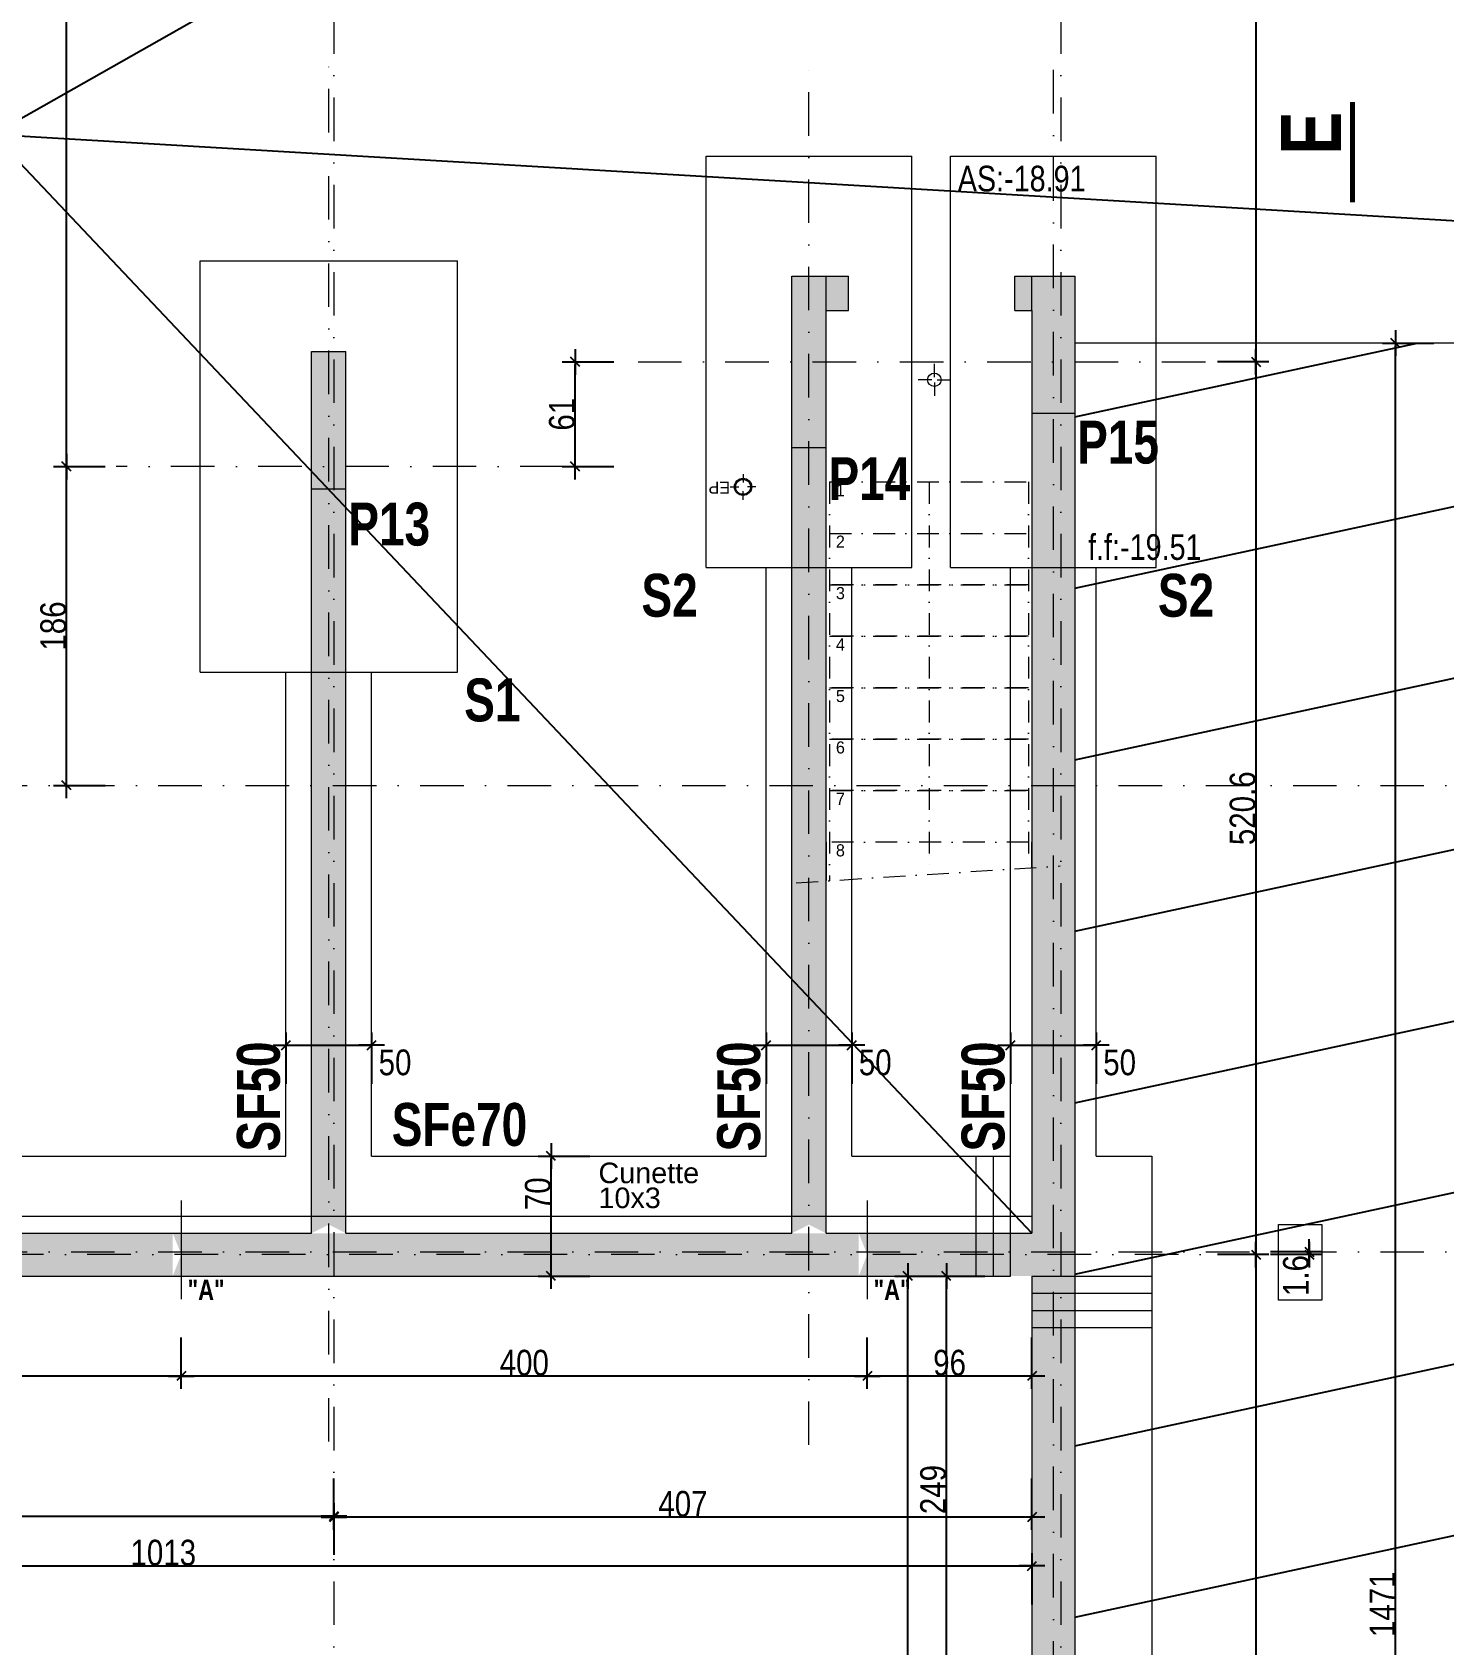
# Model space of a CAD drawing. Header units: centimetres. Extents: x -14085 to 643619, y -47998 to 35592.
# Drawn here: x 55583 to 56406, y 3032 to 3973 of the extents above; entities that cross this region are included whole.
import ezdxf
from ezdxf.enums import TextEntityAlignment as Align

# ---------------------------------------------------------------- set-up
doc = ezdxf.new("R2010")
doc.units = ezdxf.units.CM
doc.header["$PDMODE"] = 1
doc.header["$PDSIZE"] = -2
doc.linetypes.add('TIRETPTX2', pattern=[50.8, 25.4, -12.7, 0, -12.7])
for name, color, linetype in [('01_cote_gen', 4, 'Continuous'), ('01_poch_murs', 253, 'Continuous'), ('01_poch_poteaux', 250, 'Continuous'), ('01_texte', 230, 'Continuous'), ('AA_COTES', 2, 'Continuous')]:
    doc.layers.add(name, color=color, linetype=linetype)
for name, color, linetype, lineweight in [('01_murs_coup', 5, 'Continuous', 60), ('01_sem', 42, 'Continuous', 15), ('01_tram_axes', 2, 'TIRETPTX2', 9), ('B Général', 7, 'Continuous', 5), ('C ANNOTATIONS-prestations', 7, 'Continuous', 5)]:
    doc.layers.add(name, color=color, linetype=linetype, lineweight=lineweight)
doc.styles.add('Eurostile', font='')
doc.styles.add('impact', font='impact.ttf')
doc.styles.add('MATTE_TXT', font='arial.ttf')
doc.styles.add('STYLE2', font='ARIALN.TTF')
doc.styles.get('Eurostile').set_extended_font_data('Eurostile')
doc.dimstyles.new('JB50', dxfattribs={"dimscale": 0.1, "dimtxt": 150, "dimasz": 15, "dimexe": 0.1, "dimexo": 0.1, "dimgap": 0.09, "dimtad": 1, "dimdec": 1, "dimdsep": 46, "dimtxsty": 'STYLE2', "dimblk1": 'BOND_G', "dimblk2": 'BOND_D', "dimsah": 1, "dimcen": 1.5, "dimdle": 0.01, "dimse1": 1, "dimse2": 1, "dimclrd": 4, "dimclre": 2, "dimclrt": 6, "dimazin": 2, "dimtfac": 2.333333, "dimtdec": 1, "dimtix": 1, "dimtmove": 2, "dimatfit": 3, "dimldrblk": 'BOND_G', "dimfxl": 1, "dimtolj": 1, "dimtzin": 0, "dimarcsym": 0})

# ---------------------------------------------------------------- blocks, each defined once
blk = doc.blocks.new('BOND_G')
at = {"layer": 'AA_COTES', "color": 0}
for p, q in [((0, -5), (0, 15)), ((5, 0), (-5, 0)), ((1.77, 1.77), (-1.77, -1.77))]:
    blk.add_line(p, q, dxfattribs=at)
blk = doc.blocks.new('BOND_D')
at = {"layer": 'AA_COTES', "color": 0}
for p, q in [((5, 0), (-5, 0)), ((-1.77, -1.77), (1.77, 1.77)), ((0, 5), (0, -15))]:
    blk.add_line(p, q, dxfattribs=at)
blk = doc.blocks.new('*D1553')
at = {"layer": '01_cote_gen', "color": 4, "lineweight": -2, "transparency": 16777216}
blk.add_line((55732.37, 3381.91), (55779.37, 3381.91), dxfattribs=at)
at = {"layer": 'Defpoints', "color": 0, "lineweight": 0, "transparency": 16777216}
for p in [(55730.87, 3385.18), (55780.87, 3385.18), (55780.87, 3381.91)]:
    blk.add_point(p, dxfattribs=at)
at = {"layer": '01_cote_gen', "color": 4, "lineweight": -2, "transparency": 16777216, "xscale": 1.5, "yscale": 1.5, "zscale": 1.5, "rotation": 180}
blk.add_blockref('BOND_G', (55730.87, 3381.91), dxfattribs=at)
at = {"layer": '01_cote_gen', "color": 4, "lineweight": -2, "transparency": 16777216, "xscale": 1.5, "yscale": 1.5, "zscale": 1.5}
blk.add_blockref('BOND_D', (55780.87, 3381.91), dxfattribs=at)
at = {"layer": '01_cote_gen', "color": 6, "lineweight": 0, "transparency": 16777216, "insert": (55794.51, 3371.8), "char_height": 15, "attachment_point": 5, "style": 'STYLE2'}
blk.add_mtext('\\A1;50', dxfattribs=at)
blk = doc.blocks.new('*D1554')
at = {"layer": '01_cote_gen', "color": 4, "lineweight": -2, "transparency": 16777216}
blk.add_line((56012.38, 3381.91), (56059.38, 3381.91), dxfattribs=at)
at = {"layer": 'Defpoints', "color": 0, "lineweight": 0, "transparency": 16777216}
for p in [(56010.88, 3385.18), (56060.88, 3385.18), (56060.88, 3381.91)]:
    blk.add_point(p, dxfattribs=at)
at = {"layer": '01_cote_gen', "color": 4, "lineweight": -2, "transparency": 16777216, "xscale": 1.5, "yscale": 1.5, "zscale": 1.5, "rotation": 180}
blk.add_blockref('BOND_G', (56010.88, 3381.91), dxfattribs=at)
at = {"layer": '01_cote_gen', "color": 4, "lineweight": -2, "transparency": 16777216, "xscale": 1.5, "yscale": 1.5, "zscale": 1.5}
blk.add_blockref('BOND_D', (56060.88, 3381.91), dxfattribs=at)
at = {"layer": '01_cote_gen', "color": 6, "lineweight": 0, "transparency": 16777216, "insert": (56074.52, 3371.8), "char_height": 15, "attachment_point": 5, "style": 'STYLE2'}
blk.add_mtext('\\A1;50', dxfattribs=at)
blk = doc.blocks.new('*D1563')
at = {"layer": '01_cote_gen', "color": 4, "lineweight": -2, "transparency": 16777216}
blk.add_line((56154.88, 3381.91), (56201.88, 3381.91), dxfattribs=at)
at = {"layer": 'Defpoints', "color": 0, "lineweight": 0, "transparency": 16777216}
for p in [(56153.38, 3385.18), (56203.38, 3385.18), (56203.38, 3381.91)]:
    blk.add_point(p, dxfattribs=at)
at = {"layer": '01_cote_gen', "color": 4, "lineweight": -2, "transparency": 16777216, "xscale": 1.5, "yscale": 1.5, "zscale": 1.5, "rotation": 180}
blk.add_blockref('BOND_G', (56153.38, 3381.91), dxfattribs=at)
at = {"layer": '01_cote_gen', "color": 4, "lineweight": -2, "transparency": 16777216, "xscale": 1.5, "yscale": 1.5, "zscale": 1.5}
blk.add_blockref('BOND_D', (56203.38, 3381.91), dxfattribs=at)
at = {"layer": '01_cote_gen', "color": 6, "lineweight": 0, "transparency": 16777216, "insert": (56217.02, 3371.8), "char_height": 15, "attachment_point": 5, "style": 'STYLE2'}
blk.add_mtext('\\A1;50', dxfattribs=at)
blk = doc.blocks.new('*D1708')
at = {"layer": '01_cote_gen', "color": 4, "lineweight": -2, "transparency": 16777216}
blk.add_line((55602.94, 3720.86), (55602.94, 4438.89), dxfattribs=at)
at = {"layer": 'Defpoints', "color": 0, "lineweight": 0, "transparency": 16777216}
for p in [(55602.94, 4440.39), (55631.95, 4440.39), (55631.95, 3719.36)]:
    blk.add_point(p, dxfattribs=at)
at = {"layer": '01_cote_gen', "color": 4, "lineweight": -2, "transparency": 16777216, "xscale": 1.5, "yscale": 1.5, "zscale": 1.5}
for name, p, rotation in [('BOND_D', (55602.94, 4440.39), 90), ('BOND_G', (55602.94, 3719.36), 270)]:
    blk.add_blockref(name, p, dxfattribs=dict(at, rotation=rotation))
at = {"layer": '01_cote_gen', "color": 6, "lineweight": 0, "transparency": 16777216, "insert": (55595.4, 4079.87), "char_height": 15, "attachment_point": 5, "rotation": 90, "style": 'STYLE2'}
blk.add_mtext('\\A1;721', dxfattribs=at)
blk = doc.blocks.new('*D1709')
at = {"layer": '01_cote_gen', "color": 4, "lineweight": -2, "transparency": 16777216}
blk.add_line((55602.94, 3534.89), (55602.94, 3717.86), dxfattribs=at)
at = {"layer": 'Defpoints', "color": 0, "lineweight": 0, "transparency": 16777216}
for p in [(55602.94, 3719.36), (55633.52, 3719.36), (55633.52, 3533.39)]:
    blk.add_point(p, dxfattribs=at)
at = {"layer": '01_cote_gen', "color": 4, "lineweight": -2, "transparency": 16777216, "xscale": 1.5, "yscale": 1.5, "zscale": 1.5}
for name, p, rotation in [('BOND_D', (55602.94, 3719.36), 90), ('BOND_G', (55602.94, 3533.39), 270)]:
    blk.add_blockref(name, p, dxfattribs=dict(at, rotation=rotation))
at = {"layer": '01_cote_gen', "color": 6, "lineweight": 0, "transparency": 16777216, "insert": (55595.27, 3626.37), "char_height": 15, "attachment_point": 5, "rotation": 90, "style": 'STYLE2'}
blk.add_mtext('\\A1;186', dxfattribs=at)
blk = doc.blocks.new('*D1710')
at = {"layer": '01_cote_gen', "color": 4, "lineweight": -2, "transparency": 16777216}
blk.add_line((55899.54, 3720.86), (55899.54, 3778.89), dxfattribs=at)
at = {"layer": 'Defpoints', "color": 0, "lineweight": 0, "transparency": 16777216}
for p in [(55899.54, 3780.39), (55943.06, 3780.39), (55884.91, 3719.36)]:
    blk.add_point(p, dxfattribs=at)
at = {"layer": '01_cote_gen', "color": 4, "lineweight": -2, "transparency": 16777216, "xscale": 1.5, "yscale": 1.5, "zscale": 1.5}
for name, p, rotation in [('BOND_D', (55899.54, 3780.39), 90), ('BOND_G', (55899.54, 3719.36), 270)]:
    blk.add_blockref(name, p, dxfattribs=dict(at, rotation=rotation))
at = {"layer": '01_cote_gen', "color": 6, "lineweight": 0, "transparency": 16777216, "insert": (55891.87, 3749.87), "char_height": 15, "attachment_point": 5, "rotation": 90, "style": 'STYLE2'}
blk.add_mtext('\\A1;61', dxfattribs=at)
blk = doc.blocks.new('*D1712')
at = {"layer": '01_cote_gen', "color": 4, "lineweight": -2, "transparency": 16777216}
blk.add_line((56296.49, 4438.89), (56296.49, 3781.89), dxfattribs=at)
at = {"layer": 'Defpoints', "color": 0, "lineweight": 0, "transparency": 16777216}
for p in [(56273.99, 4440.39), (56273.99, 3780.39), (56296.49, 3780.39)]:
    blk.add_point(p, dxfattribs=at)
at = {"layer": '01_cote_gen', "color": 4, "lineweight": -2, "transparency": 16777216, "xscale": 1.5, "yscale": 1.5, "zscale": 1.5}
for name, p, rotation in [('BOND_G', (56296.49, 4440.39), 90), ('BOND_D', (56296.49, 3780.39), 270)]:
    blk.add_blockref(name, p, dxfattribs=dict(at, rotation=rotation))
at = {"layer": '01_cote_gen', "color": 6, "lineweight": 0, "transparency": 16777216, "insert": (56288.82, 4110.39), "char_height": 15, "attachment_point": 5, "rotation": 90, "style": 'STYLE2'}
blk.add_mtext('\\A1;660', dxfattribs=at)
blk = doc.blocks.new('*D1714')
at = {"layer": '01_cote_gen', "color": 4, "lineweight": -2, "transparency": 16777216}
blk.add_line((56296.49, 3778.89), (56296.49, 3261.29), dxfattribs=at)
at = {"layer": 'Defpoints', "color": 0, "lineweight": 0, "transparency": 16777216}
for p in [(56273.99, 3780.39), (56273.99, 3259.79), (56296.49, 3259.79)]:
    blk.add_point(p, dxfattribs=at)
at = {"layer": '01_cote_gen', "color": 4, "lineweight": -2, "transparency": 16777216, "xscale": 1.5, "yscale": 1.5, "zscale": 1.5}
for name, p, rotation in [('BOND_G', (56296.49, 3780.39), 90), ('BOND_D', (56296.49, 3259.79), 270)]:
    blk.add_blockref(name, p, dxfattribs=dict(at, rotation=rotation))
at = {"layer": '01_cote_gen', "color": 6, "lineweight": 0, "transparency": 16777216, "insert": (56288.82, 3520.09), "char_height": 15, "attachment_point": 5, "rotation": 90, "style": 'STYLE2'}
blk.add_mtext('\\A1;520.6', dxfattribs=at)
blk = doc.blocks.new('*D1715')
at = {"layer": '01_cote_gen', "color": 4, "lineweight": -2, "transparency": 16777216}
for p, q in [((56327.58, 3262.89), (56327.58, 3264.39)), ((56327.58, 3259.79), (56327.58, 3261.39)), ((56327.58, 3258.29), (56327.58, 3256.79))]:
    blk.add_line(p, q, dxfattribs=at)
at = {"layer": 'Defpoints', "color": 0, "lineweight": 0, "transparency": 16777216}
for p in [(56303.99, 3259.79), (56309.21, 3261.39), (56327.58, 3261.39)]:
    blk.add_point(p, dxfattribs=at)
at = {"layer": '01_cote_gen', "color": 4, "lineweight": -2, "transparency": 16777216, "xscale": 1.5, "yscale": 1.5, "zscale": 1.5}
for name, p, rotation in [('BOND_D', (56327.58, 3261.39), 270), ('BOND_G', (56327.58, 3259.79), 90)]:
    blk.add_blockref(name, p, dxfattribs=dict(at, rotation=rotation))
at = {"layer": '01_cote_gen', "color": 6, "lineweight": 0, "transparency": 16777216, "insert": (56319.92, 3247.59), "char_height": 15, "attachment_point": 5, "rotation": 90, "style": 'STYLE2'}
blk.add_mtext('\\A1;1.6', dxfattribs=at)
blk = doc.blocks.new('*D1731')
at = {"layer": '01_cote_gen', "color": 4, "lineweight": -2, "transparency": 16777216}
blk.add_line((56377.79, 2321.89), (56377.79, 3789.89), dxfattribs=at)
at = {"layer": 'Defpoints', "color": 0, "lineweight": 0, "transparency": 16777216}
for p in [(56377.79, 3791.39), (56390.43, 3791.39), (56384.14, 2320.39)]:
    blk.add_point(p, dxfattribs=at)
at = {"layer": '01_cote_gen', "color": 4, "lineweight": -2, "transparency": 16777216, "xscale": 1.5, "yscale": 1.5, "zscale": 1.5}
for name, p, rotation in [('BOND_D', (56377.79, 3791.39), 90), ('BOND_G', (56377.79, 2320.39), 270)]:
    blk.add_blockref(name, p, dxfattribs=dict(at, rotation=rotation))
at = {"layer": '01_cote_gen', "color": 6, "lineweight": 0, "transparency": 16777216, "insert": (56370.25, 3055.89), "char_height": 15, "attachment_point": 5, "rotation": 90, "style": 'STYLE2'}
blk.add_mtext('\\A1;1471', dxfattribs=at)
blk = doc.blocks.new('*D1920')
at = {"layer": '01_cote_gen', "color": 4, "lineweight": -2, "ltscale": 0.2, "transparency": 16777216}
blk.add_line((56296.49, 3258.29), (56296.49, 2320.89), dxfattribs=at)
at = {"layer": 'Defpoints', "color": 0, "lineweight": 0, "ltscale": 0.2, "transparency": 16777216}
for p in [(56288.99, 3259.79), (56296.49, 2319.39), (56322.5, 2319.39)]:
    blk.add_point(p, dxfattribs=at)
at = {"layer": '01_cote_gen', "color": 4, "lineweight": -2, "ltscale": 0.2, "transparency": 16777216, "xscale": 1.5, "yscale": 1.5, "zscale": 1.5}
for name, p, rotation in [('BOND_G', (56296.49, 3259.79), 90), ('BOND_D', (56296.49, 2319.39), 270)]:
    blk.add_blockref(name, p, dxfattribs=dict(at, rotation=rotation))
at = {"layer": '01_cote_gen', "color": 6, "lineweight": 0, "ltscale": 0.2, "transparency": 16777216, "insert": (56288.82, 2789.59), "char_height": 15, "attachment_point": 5, "rotation": 90, "style": 'STYLE2'}
blk.add_mtext('\\A1;940.4', dxfattribs=at)
blk = doc.blocks.new('*D2064')
at = {"layer": '01_cote_gen', "color": 4, "lineweight": -2, "ltscale": 0.2, "transparency": 16777216}
blk.add_line((55885.5, 3248.79), (55885.5, 3315.79), dxfattribs=at)
at = {"layer": 'Defpoints', "color": 0, "lineweight": 0, "ltscale": 0.2, "transparency": 16777216}
for p in [(55885.5, 3317.29), (55888.5, 3317.29), (55888.5, 3247.29)]:
    blk.add_point(p, dxfattribs=at)
at = {"layer": '01_cote_gen', "color": 4, "lineweight": -2, "ltscale": 0.2, "transparency": 16777216, "xscale": 1.5, "yscale": 1.5, "zscale": 1.5}
for name, p, rotation in [('BOND_D', (55885.5, 3317.29), 90), ('BOND_G', (55885.5, 3247.29), 270)]:
    blk.add_blockref(name, p, dxfattribs=dict(at, rotation=rotation))
at = {"layer": '01_cote_gen', "color": 6, "lineweight": 0, "ltscale": 0.2, "transparency": 16777216, "insert": (55877.83, 3295.29), "char_height": 15, "attachment_point": 5, "rotation": 90, "style": 'STYLE2'}
blk.add_mtext('\\A1;70', dxfattribs=at)
blk = doc.blocks.new('*D2065')
at = {"layer": '01_cote_gen', "color": 4, "lineweight": -2, "ltscale": 0.2, "transparency": 16777216}
blk.add_line((55154.37, 3107.32), (55757.37, 3107.32), dxfattribs=at)
at = {"layer": 'Defpoints', "color": 0, "lineweight": 0, "ltscale": 0.2, "transparency": 16777216}
for p in [(55758.87, 3107.32), (55152.87, 3086.5), (55758.87, 3072.5)]:
    blk.add_point(p, dxfattribs=at)
at = {"layer": '01_cote_gen', "color": 4, "lineweight": -2, "ltscale": 0.2, "transparency": 16777216, "xscale": 1.5, "yscale": 1.5, "zscale": 1.5, "rotation": 180}
blk.add_blockref('BOND_G', (55152.87, 3107.32), dxfattribs=at)
at = {"layer": '01_cote_gen', "color": 4, "lineweight": -2, "ltscale": 0.2, "transparency": 16777216, "xscale": 1.5, "yscale": 1.5, "zscale": 1.5}
blk.add_blockref('BOND_D', (55758.87, 3107.32), dxfattribs=at)
at = {"layer": '01_cote_gen', "color": 6, "lineweight": 0, "ltscale": 0.2, "transparency": 16777216, "insert": (55455.87, 3114.98), "char_height": 15, "attachment_point": 5, "style": 'STYLE2'}
blk.add_mtext('\\A1;606', dxfattribs=at)
blk = doc.blocks.new('*D2066')
at = {"layer": '01_cote_gen', "color": 4, "lineweight": -2, "ltscale": 0.2, "transparency": 16777216}
blk.add_line((56164.38, 3106.71), (55760.37, 3106.71), dxfattribs=at)
at = {"layer": 'Defpoints', "color": 0, "lineweight": 0, "ltscale": 0.2, "transparency": 16777216}
for p in [(55758.87, 3106.71), (56165.88, 3106.71), (55758.87, 3084.82)]:
    blk.add_point(p, dxfattribs=at)
at = {"layer": '01_cote_gen', "color": 4, "lineweight": -2, "ltscale": 0.2, "transparency": 16777216, "xscale": 1.5, "yscale": 1.5, "zscale": 1.5, "rotation": 180}
blk.add_blockref('BOND_D', (55758.87, 3106.71), dxfattribs=at)
at = {"layer": '01_cote_gen', "color": 4, "lineweight": -2, "ltscale": 0.2, "transparency": 16777216, "xscale": 1.5, "yscale": 1.5, "zscale": 1.5}
blk.add_blockref('BOND_G', (56165.88, 3106.71), dxfattribs=at)
at = {"layer": '01_cote_gen', "color": 6, "lineweight": 0, "ltscale": 0.2, "transparency": 16777216, "insert": (55962.37, 3114.38), "char_height": 15, "attachment_point": 5, "style": 'STYLE2'}
blk.add_mtext('\\A1;407', dxfattribs=at)
blk = doc.blocks.new('*D2067')
at = {"layer": '01_cote_gen', "color": 4, "lineweight": -2, "ltscale": 0.2, "transparency": 16777216}
blk.add_line((55154.37, 3078.25), (56164.38, 3078.25), dxfattribs=at)
at = {"layer": 'Defpoints', "color": 0, "lineweight": 0, "ltscale": 0.2, "transparency": 16777216}
for p in [(55152.87, 3086.5), (56165.88, 3078.25), (56165.88, 3073.25)]:
    blk.add_point(p, dxfattribs=at)
at = {"layer": '01_cote_gen', "color": 4, "lineweight": -2, "ltscale": 0.2, "transparency": 16777216, "xscale": 1.5, "yscale": 1.5, "zscale": 1.5, "rotation": 180}
blk.add_blockref('BOND_G', (55152.87, 3078.25), dxfattribs=at)
at = {"layer": '01_cote_gen', "color": 4, "lineweight": -2, "ltscale": 0.2, "transparency": 16777216, "xscale": 1.5, "yscale": 1.5, "zscale": 1.5}
blk.add_blockref('BOND_D', (56165.88, 3078.25), dxfattribs=at)
at = {"layer": '01_cote_gen', "color": 6, "lineweight": 0, "ltscale": 0.2, "transparency": 16777216, "insert": (55659.37, 3085.92), "char_height": 15, "attachment_point": 5, "style": 'STYLE2'}
blk.add_mtext('\\A1;1013', dxfattribs=at)
blk = doc.blocks.new('*D2076')
at = {"layer": '01_cote_gen', "color": 4, "lineweight": -2, "ltscale": 0.2, "transparency": 16777216}
blk.add_line((56164.38, 3189), (56071.37, 3189), dxfattribs=at)
at = {"layer": 'Defpoints', "color": 0, "lineweight": 0, "ltscale": 0.2, "transparency": 16777216}
for p in [(56069.87, 3233.9), (56165.88, 3200.39), (56069.87, 3189)]:
    blk.add_point(p, dxfattribs=at)
at = {"layer": '01_cote_gen', "color": 4, "lineweight": -2, "ltscale": 0.2, "transparency": 16777216, "xscale": 1.5, "yscale": 1.5, "zscale": 1.5, "rotation": 180}
blk.add_blockref('BOND_D', (56069.87, 3189), dxfattribs=at)
at = {"layer": '01_cote_gen', "color": 4, "lineweight": -2, "ltscale": 0.2, "transparency": 16777216, "xscale": 1.5, "yscale": 1.5, "zscale": 1.5}
blk.add_blockref('BOND_G', (56165.88, 3189), dxfattribs=at)
at = {"layer": '01_cote_gen', "color": 6, "lineweight": 0, "ltscale": 0.2, "transparency": 16777216, "insert": (56117.87, 3196.67), "char_height": 15, "attachment_point": 5, "style": 'STYLE2'}
blk.add_mtext('\\A1;96', dxfattribs=at)
blk = doc.blocks.new('*D2077')
at = {"layer": '01_cote_gen', "color": 4, "lineweight": -2, "ltscale": 0.2, "transparency": 16777216}
blk.add_line((56068.37, 3189), (55671.37, 3189), dxfattribs=at)
at = {"layer": 'Defpoints', "color": 0, "lineweight": 0, "ltscale": 0.2, "transparency": 16777216}
for p in [(55669.87, 3233.9), (56069.87, 3233.9), (55669.87, 3189)]:
    blk.add_point(p, dxfattribs=at)
at = {"layer": '01_cote_gen', "color": 4, "lineweight": -2, "ltscale": 0.2, "transparency": 16777216, "xscale": 1.5, "yscale": 1.5, "zscale": 1.5, "rotation": 180}
blk.add_blockref('BOND_D', (55669.87, 3189), dxfattribs=at)
at = {"layer": '01_cote_gen', "color": 4, "lineweight": -2, "ltscale": 0.2, "transparency": 16777216, "xscale": 1.5, "yscale": 1.5, "zscale": 1.5}
blk.add_blockref('BOND_G', (56069.87, 3189), dxfattribs=at)
at = {"layer": '01_cote_gen', "color": 6, "lineweight": 0, "ltscale": 0.2, "transparency": 16777216, "insert": (55869.87, 3196.67), "char_height": 15, "attachment_point": 5, "style": 'STYLE2'}
blk.add_mtext('\\A1;400', dxfattribs=at)
blk = doc.blocks.new('*D2078')
at = {"layer": '01_cote_gen', "color": 4, "lineweight": -2, "ltscale": 0.2, "transparency": 16777216}
blk.add_line((55668.37, 3189), (55271.37, 3189), dxfattribs=at)
at = {"layer": 'Defpoints', "color": 0, "lineweight": 0, "ltscale": 0.2, "transparency": 16777216}
for p in [(55269.87, 3233.9), (55669.87, 3233.9), (55269.87, 3189)]:
    blk.add_point(p, dxfattribs=at)
at = {"layer": '01_cote_gen', "color": 4, "lineweight": -2, "ltscale": 0.2, "transparency": 16777216, "xscale": 1.5, "yscale": 1.5, "zscale": 1.5, "rotation": 180}
blk.add_blockref('BOND_D', (55269.87, 3189), dxfattribs=at)
at = {"layer": '01_cote_gen', "color": 4, "lineweight": -2, "ltscale": 0.2, "transparency": 16777216, "xscale": 1.5, "yscale": 1.5, "zscale": 1.5}
blk.add_blockref('BOND_G', (55669.87, 3189), dxfattribs=at)
at = {"layer": '01_cote_gen', "color": 6, "lineweight": 0, "ltscale": 0.2, "transparency": 16777216, "insert": (55469.87, 3196.67), "char_height": 15, "attachment_point": 5, "style": 'STYLE2'}
blk.add_mtext('\\A1;400', dxfattribs=at)
blk = doc.blocks.new('*D2082')
at = {"layer": '01_cote_gen', "color": 4, "lineweight": -2, "ltscale": 0.2, "transparency": 16777216}
blk.add_line((56116, 2999.79), (56116, 3245.79), dxfattribs=at)
at = {"layer": 'Defpoints', "color": 0, "lineweight": 0, "ltscale": 0.2, "transparency": 16777216}
for p in [(56114.5, 3247.29), (56116, 3247.29), (56138.5, 2998.29)]:
    blk.add_point(p, dxfattribs=at)
at = {"layer": '01_cote_gen', "color": 4, "lineweight": -2, "ltscale": 0.2, "transparency": 16777216, "xscale": 1.5, "yscale": 1.5, "zscale": 1.5}
for name, p, rotation in [('BOND_D', (56116, 3247.29), 90), ('BOND_G', (56116, 2998.29), 270)]:
    blk.add_blockref(name, p, dxfattribs=dict(at, rotation=rotation))
at = {"layer": '01_cote_gen', "color": 6, "lineweight": 0, "ltscale": 0.2, "transparency": 16777216, "insert": (56108.33, 3122.79), "char_height": 15, "attachment_point": 5, "rotation": 90, "style": 'STYLE2'}
blk.add_mtext('\\A1;249', dxfattribs=at)
blk = doc.blocks.new('*D2109')
at = {"layer": '01_cote_gen', "color": 4, "lineweight": -2, "ltscale": 0.2, "transparency": 16777216}
blk.add_line((56093.5, 2321.79), (56093.5, 3245.79), dxfattribs=at)
at = {"layer": 'Defpoints', "color": 0, "lineweight": 0, "ltscale": 0.2, "transparency": 16777216}
for p in [(56093.5, 3247.29), (56108.5, 3247.29), (56108.5, 2320.29)]:
    blk.add_point(p, dxfattribs=at)
at = {"layer": '01_cote_gen', "color": 4, "lineweight": -2, "ltscale": 0.2, "transparency": 16777216, "xscale": 1.5, "yscale": 1.5, "zscale": 1.5}
for name, p, rotation in [('BOND_D', (56093.5, 3247.29), 90), ('BOND_G', (56093.5, 2320.29), 270)]:
    blk.add_blockref(name, p, dxfattribs=dict(at, rotation=rotation))
at = {"layer": '01_cote_gen', "color": 6, "lineweight": 0, "ltscale": 0.2, "transparency": 16777216, "insert": (56085.83, 2783.79), "char_height": 15, "attachment_point": 5, "rotation": 90, "style": 'STYLE2'}
blk.add_mtext('\\A1;927', dxfattribs=at)

msp = doc.modelspace()

# ---------------------------------------------------------------- hatches: boundary and pattern name
at = {"layer": '01_poch_murs', "lineweight": 0}
h = msp.add_hatch(color=256, dxfattribs=at)
h.dxf.hatch_style = 1
h.paths.add_polyline_path([(56058.88, 3830.39), (56045.88, 3830.39), (56045.88, 3810.39), (56058.88, 3810.39)])
h.paths.add_polyline_path([(56165.88, 3830.39), (56155.88, 3830.39), (56155.88, 3810.39), (56165.88, 3810.39)])
h = msp.add_hatch(color=256, dxfattribs=at)
h.dxf.hatch_style = 1
h.paths.add_polyline_path([(56190.88, 3750.39), (56165.88, 3750.39), (56165.88, 3272.29), (56045.88, 3272.29), (56045.88, 3730.39), (56025.88, 3730.39), (56025.88, 3272.29), (55765.87, 3272.29), (55765.87, 3706.35), (55745.87, 3706.35), (55745.87, 3272.29), (55174.87, 3272.29), (55174.87, 3706.35), (55154.87, 3706.35), (55154.87, 3247.29), (56165.88, 3247.29), (56165.88, 3230.39), (56165.88, 3200.39), (56165.88, 2324.39), (56190.88, 2324.39)])
at = {"layer": '01_poch_poteaux', "lineweight": 0}
h = msp.add_hatch(color=256, dxfattribs=at)
h.dxf.hatch_style = 1
h.paths.add_polyline_path([(56045.88, 3810.39), (56045.88, 3830.39), (56025.88, 3830.39), (56025.88, 3730.39), (56045.88, 3730.39)])
h = msp.add_hatch(color=256, dxfattribs=at)
h.dxf.hatch_style = 1
h.paths.add_polyline_path([(56190.88, 3830.39), (56165.88, 3830.39), (56165.88, 3810.39), (56165.88, 3766.45), (56165.88, 3750.39), (56190.88, 3750.39)])
h = msp.add_hatch(color=256, dxfattribs=at)
h.dxf.hatch_style = 1
h.paths.add_polyline_path([(55765.87, 3786.35), (55745.87, 3786.35), (55745.87, 3706.35), (55765.87, 3706.35)])

# ---------------------------------------------------------------- linework, layer by layer
at = {"layer": '01_cote_gen', "lineweight": 0}
msp.add_lwpolyline([(56309.68, 3277.27), (56334.97, 3277.27), (56334.97, 3233.16), (56309.68, 3233.16)], close=True, dxfattribs=at)
at = {"layer": '01_murs_coup', "lineweight": 5}
for p, q in [((56025.88, 3272.29), (56025.88, 3830.39)), ((56025.88, 3830.39), (56058.88, 3830.39)), ((56058.88, 3810.39), (56058.88, 3830.39)), ((56155.88, 3830.39), (56190.88, 3830.39)), ((56155.88, 3810.39), (56155.88, 3830.39)), ((56045.88, 3272.29), (56045.88, 3810.39)), ((56045.88, 3810.39), (56058.88, 3810.39)), ((56155.88, 3810.39), (56165.88, 3810.39)), ((56165.88, 3810.39), (56165.88, 3766.45)), ((56165.88, 3750.39), (56165.88, 3272.29)), ((56045.88, 3680.39), (56045.88, 3710.39)), ((56165.88, 3710.39), (56165.88, 3680.39)), ((56045.88, 3650.39), (56045.88, 3680.39)), ((56165.88, 3680.39), (56165.88, 3650.39)), ((56045.88, 3620.39), (56045.88, 3650.39)), ((56165.88, 3650.39), (56165.88, 3620.39)), ((56045.88, 3590.39), (56045.88, 3620.39)), ((56165.88, 3620.39), (56165.88, 3590.39)), ((56045.88, 3560.39), (56045.88, 3590.39)), ((56165.88, 3590.39), (56165.88, 3560.39)), ((56045.88, 3530.39), (56045.88, 3560.39)), ((56165.88, 3560.39), (56165.88, 3530.39)), ((56045.88, 3500.39), (56045.88, 3530.39)), ((56165.88, 3530.39), (56165.88, 3500.39)), ((56045.88, 3500.39), (56045.88, 3477.89)), ((56165.88, 3485.39), (56165.88, 3500.39)), ((56165.88, 3485.39), (56165.88, 3470.39)), ((56045.88, 3470.39), (56045.88, 3477.89)), ((56045.88, 3440.39), (56045.88, 3470.39)), ((56165.88, 3470.39), (56165.88, 3440.39)), ((56045.88, 3410.39), (56045.88, 3440.39)), ((56165.88, 3440.39), (56165.88, 3410.39)), ((56045.88, 3380.39), (56045.88, 3410.39)), ((56165.88, 3410.39), (56165.88, 3380.39)), ((56045.88, 3350.39), (56045.88, 3380.39)), ((56165.88, 3380.39), (56165.88, 3350.39)), ((56045.88, 3320.39), (56045.88, 3350.39)), ((56165.88, 3350.39), (56165.88, 3320.39)), ((56045.88, 3290.39), (56045.88, 3320.39)), ((56165.88, 3320.39), (56165.88, 3290.39)), ((55174.87, 3272.29), (55745.87, 3272.29)), ((55765.87, 3272.29), (56025.88, 3272.29)), ((56165.88, 3247.29), (56165.88, 3230.39)), ((56165.88, 3230.39), (56165.88, 3200.39))]:
    msp.add_line(p, q, dxfattribs=at)
at = {"layer": '01_murs_coup', "lineweight": 18}
for p, q in [((56025.88, 3830.39), (56058.88, 3830.39)), ((56155.88, 3830.39), (56190.88, 3830.39)), ((56190.88, 3830.39), (56190.88, 2320.39)), ((56045.88, 3272.29), (56045.88, 3810.39)), ((56045.88, 3810.39), (56058.88, 3810.39)), ((56155.88, 3810.39), (56165.88, 3810.39)), ((56165.88, 3810.39), (56165.88, 3272.29)), ((55745.87, 3272.29), (55745.87, 3786.44)), ((55765.87, 3272.29), (55765.87, 3786.44)), ((56025.88, 3272.29), (56025.88, 3781.35)), ((56108.98, 3771.51), (56108.98, 3779.32)), ((56107.42, 3769.95), (56099.61, 3769.95)), ((56108.98, 3768.39), (56108.98, 3760.57)), ((56110.55, 3769.95), (56118.36, 3769.95)), ((55174.87, 3272.29), (55745.87, 3272.29)), ((55765.87, 3272.29), (56025.88, 3272.29)), ((56045.88, 3272.29), (56165.88, 3272.29)), ((55154.87, 3247.29), (56153.38, 3247.29)), ((56165.88, 3247.29), (56165.88, 2320.39))]:
    msp.add_line(p, q, dxfattribs=at)
at = {"layer": '01_murs_coup', "lineweight": 0}
msp.add_line((55745.87, 3786.35), (55765.87, 3786.35), dxfattribs=at)
at = {"layer": '01_murs_coup'}
msp.add_line((56190.88, 3786.44), (56190.88, 3786.44), dxfattribs=at)
at = {"layer": '01_murs_coup', "lineweight": 18}
msp.add_circle((56108.98, 3769.95), 3.91, dxfattribs=at)
at = {"layer": '01_poch_murs', "ltscale": 3}
for p, q in [((56190.88, 3748.34), (56390.43, 3791.39)), ((56190.88, 3648.34), (56484.35, 3711.65)), ((56190.88, 3548.34), (56484.35, 3611.65)), ((56190.88, 3448.34), (56484.35, 3511.65)), ((56190.88, 3348.34), (56484.35, 3411.65)), ((56190.88, 3248.34), (56484.35, 3311.65)), ((56190.88, 3148.34), (56484.35, 3211.65)), ((56190.88, 3048.34), (56484.35, 3111.65))]:
    msp.add_line(p, q, dxfattribs=at)
at = {"layer": '01_poch_poteaux', "lineweight": 0}
for p, q in [((56045.88, 3810.39), (56045.88, 3830.39)), ((56165.88, 3810.39), (56165.88, 3830.39)), ((55745.87, 3706.35), (55765.87, 3706.35))]:
    msp.add_line(p, q, dxfattribs=at)
at = {"layer": '01_poch_poteaux', "lineweight": 5}
for p, q in [((56165.88, 3750.39), (56190.88, 3750.39)), ((56025.88, 3730.39), (56045.88, 3730.39))]:
    msp.add_line(p, q, dxfattribs=at)
at = {"layer": '01_sem', "lineweight": 0}
for p, q in [((55975.88, 3900.39), (56095.88, 3900.39)), ((55975.88, 3660.39), (55975.88, 3900.39)), ((56095.88, 3660.39), (56095.88, 3900.39)), ((56118.38, 3900.39), (56238.38, 3900.39)), ((56118.38, 3660.39), (56118.38, 3900.39)), ((56238.38, 3660.39), (56238.38, 3900.39)), ((55975.88, 3660.39), (56095.88, 3660.39)), ((56118.38, 3660.39), (56238.38, 3660.39))]:
    msp.add_line(p, q, dxfattribs=at)
at = {"layer": '01_sem', "ltscale": 2}
for p, q in [((55680.87, 3839.36), (55830.87, 3839.36)), ((55680.87, 3599.36), (55680.87, 3839.36)), ((55830.87, 3599.36), (55830.87, 3839.36)), ((56010.88, 3317.29), (56010.88, 3660.39)), ((56060.88, 3317.29), (56060.88, 3660.39)), ((56153.38, 3317.29), (56153.38, 3660.39)), ((56203.38, 3317.29), (56203.38, 3660.39)), ((55680.87, 3599.36), (55830.87, 3599.36)), ((55730.87, 3317.29), (55730.87, 3599.36)), ((55780.87, 3317.29), (55780.87, 3599.36)), ((55188.87, 3317.29), (55730.87, 3317.29)), ((55780.87, 3317.29), (56010.88, 3317.29)), ((56060.88, 3317.29), (56153.38, 3317.29)), ((56133.38, 3247.29), (56133.38, 3317.29)), ((56143.38, 3247.29), (56143.38, 3317.29)), ((56153.38, 3247.29), (56153.38, 3317.29)), ((56203.38, 3317.29), (56235.88, 3317.29)), ((56235.88, 3317.29), (56235.88, 2320.39)), ((55174.87, 3282.29), (56165.88, 3282.29)), ((56165.88, 3247.29), (56235.88, 3247.29)), ((56165.88, 3237.29), (56235.88, 3237.29)), ((56165.88, 3227.29), (56235.88, 3227.29)), ((56165.88, 3217.29), (56235.88, 3217.29))]:
    msp.add_line(p, q, dxfattribs=at)
at = {"layer": '01_sem', "lineweight": 5}
for p, q in [((56777.83, 3791.39), (56190.88, 3791.39)), ((55669.87, 3291.4), (55669.87, 3233.9)), ((56069.87, 3291.4), (56069.87, 3233.9))]:
    msp.add_line(p, q, dxfattribs=at)
for points in [[(55745.87, 3282.29), (55765.87, 3282.29), (55765.87, 3272.29), (55745.87, 3272.29)], [(56025.88, 3282.29), (56045.88, 3282.29), (56045.88, 3272.29), (56025.88, 3272.29)], [(55664.87, 3272.29), (55664.87, 3247.29), (55674.87, 3247.29), (55674.87, 3272.29)], [(56064.87, 3272.29), (56064.87, 3247.29), (56074.87, 3247.29), (56074.87, 3272.29)]]:
    msp.add_solid(points, dxfattribs=at)
at = {"layer": '01_texte'}
for q in [(57282.83, 4889.39), (57282.83, 3811.39), (56165.88, 3272.29)]:
    msp.add_line((55559.86, 3913.07), q, dxfattribs=at)
at = {"layer": '01_texte', "const_width": 3}
msp.add_lwpolyline([(56352.8, 3873.38), (56352.8, 3931.88)], dxfattribs=at)
at = {"layer": '01_tram_axes'}
for p, q in [((55758.87, 5716.04), (55758.87, 2230.67)), ((56182.77, 5716.04), (56182.77, 2230.67)), ((55755.87, 3150.73), (55755.87, 3961.96)), ((56035.88, 3148.8), (56035.88, 3961.96)), ((56178.38, 2194.6), (56178.38, 3961.96)), ((55936.2, 3780.39), (56282.6, 3780.39)), ((55892.78, 3719.36), (55631.95, 3719.36)), ((49904.77, 3533.39), (57545.8, 3533.39)), ((49904.77, 3261.39), (57545.8, 3261.39)), ((56302.15, 3259.79), (55068.53, 3259.79))]:
    msp.add_line(p, q, dxfattribs=at)
at = {"layer": '01_tram_axes', "ltscale": 0.5}
for p, q in [((56047.88, 3710.39), (56163.88, 3710.39)), ((56047.88, 3710.39), (56047.88, 3477.83)), ((56105.88, 3710.39), (56105.88, 3481.54)), ((56163.88, 3710.39), (56163.88, 3485.26)), ((56028.5, 3476.59), (56182.4, 3486.45))]:
    msp.add_line(p, q, dxfattribs=at)
for points in [[(56047.88, 3680.39), (56163.88, 3680.39)], [(56047.88, 3650.39), (56163.88, 3650.39)], [(56163.88, 3650.39), (56047.88, 3650.39)], [(56047.88, 3620.39), (56163.88, 3620.39)], [(56163.88, 3620.39), (56047.88, 3620.39)], [(56047.88, 3590.39), (56163.88, 3590.39)], [(56163.88, 3590.39), (56047.88, 3590.39)], [(56047.88, 3560.39), (56163.88, 3560.39)], [(56163.88, 3560.39), (56047.88, 3560.39)], [(56047.88, 3530.39), (56163.88, 3530.39)], [(56163.88, 3530.39), (56047.88, 3530.39)], [(56163.88, 3500.39), (56047.88, 3500.39)]]:
    msp.add_lwpolyline(points, dxfattribs=at)
at = {"layer": 'B Général', "color": 7, "linetype": 'Continuous', "lineweight": 5}
for p, q in [((55997.48, 3715), (55997.48, 3710)), ((55989.88, 3707.5), (55994.88, 3707.5)), ((55997.48, 3700), (55997.48, 3705)), ((56004.98, 3707.5), (55999.98, 3707.5))]:
    msp.add_line(p, q, dxfattribs=at)
at = {"layer": 'B Général', "color": 7, "linetype": 'Continuous', "lineweight": 5, "flags": 128}
for points in [[(56002.48, 3707.5, -0.990099), (55992.38, 3707.5, -0.990099)], [(56001.82, 3707.5, -0.988593), (55993.05, 3707.5, -0.988593)]]:
    msp.add_lwpolyline(points, format="xyb", close=True, dxfattribs=at)

# ---------------------------------------------------------------- texts
at = {"layer": '01_texte', "style": 'impact'}
msp.add_text('E', height=35, rotation=90, dxfattribs=at).set_placement((56356.55, 3913.76), align=Align.BOTTOM_CENTER)
at = {"layer": '01_texte', "style": 'MATTE_TXT', "width": 0.8}
for s, p in [('AS:-18.91', (56122.63, 3875.27)), ('f.f:-19.51', (56198.63, 3660.41))]:
    msp.add_text(s, height=15, dxfattribs=at).set_placement(p, align=Align.BOTTOM_LEFT)
at = {"layer": '01_texte', "style": 'impact'}
for s, p in [('P15', (56239.96, 3713.59)), ('P14', (56094.96, 3692.26)), ('P13', (55814.95, 3665.82)), ('S2', (55970.99, 3624.29)), ('S2', (56272.14, 3624.29)), ('S1', (55867.64, 3563.26)), ('SFe70', (55871.58, 3315.69))]:
    msp.add_text(s, height=25, dxfattribs=at).set_placement(p, align=Align.BOTTOM_RIGHT)
for p in [(55734.85, 3384.07), (56014.86, 3384.07), (56157.36, 3384.07)]:
    msp.add_text('SF50', height=25, rotation=90, dxfattribs=at).set_placement(p, align=Align.BOTTOM_RIGHT)
at = {"layer": '01_texte'}
for s, style, p in [('Cunette', 'MATTE_TXT', (55913.13, 3301.45)), ('10x3', 'MATTE_TXT', (55913.13, 3286.91)), ('"A"', 'impact', (55673.57, 3233.25)), ('"A"', 'impact', (56073.57, 3233.25))]:
    msp.add_text(s, height=12, dxfattribs=dict(at, style=style)).set_placement(p)
at = {"layer": '01_tram_axes', "ltscale": 0.5, "char_height": 7.06, "width": 8.8349, "attachment_point": 1, "line_spacing_factor": 0.894142, "style": 'Eurostile'}
for s, insert in [('1', (56051.57, 3709.09)), ('2', (56051.57, 3679.09)), ('3', (56051.57, 3649.09)), ('4', (56051.57, 3619.09)), ('5', (56051.57, 3589.09)), ('6', (56051.57, 3559.09)), ('7', (56051.57, 3529.09)), ('8', (56051.57, 3499.09))]:
    msp.add_mtext(s, dxfattribs=dict(at, insert=insert))
at = {"layer": 'C ANNOTATIONS-prestations', "insert": (55989.88, 3703.51), "char_height": 7.059, "attachment_point": 1, "rotation": 180, "line_spacing_factor": 0.894142, "style": 'Eurostile'}
msp.add_mtext('EP', dxfattribs=at)

# ---------------------------------------------------------------- dimensions: what is measured, and where the dimension line sits
at = {"layer": '01_cote_gen', "lineweight": 0}
for base, p1, p2, picture, middle in [((55602.94, 4440.39), (55631.95, 3719.36), (55631.95, 4440.39), '*D1708', (55595.4, 4079.87)), ((56296.49, 3780.39), (56273.99, 4440.39), (56273.99, 3780.39), '*D1712', (56288.82, 4110.39)), ((56377.79, 3791.39), (56384.14, 2320.39), (56390.43, 3791.39), '*D1731', (56370.25, 3055.89)), ((55899.54, 3780.39), (55884.91, 3719.36), (55943.06, 3780.39), '*D1710', (55891.87, 3749.87)), ((56296.49, 3259.79), (56273.99, 3780.39), (56273.99, 3259.79), '*D1714', (56288.82, 3520.09)), ((55602.94, 3719.36), (55633.52, 3533.39), (55633.52, 3719.36), '*D1709', (55595.27, 3626.37))]:
    dim = msp.add_linear_dim(base=base, p1=p1, p2=p2, angle=90, dimstyle='JB50', dxfattribs=at)
    dim.commit()
    dim.dimension.update_dxf_attribs({"geometry": picture, "text_midpoint": middle})
for base, p1, p2, picture, middle in [((55780.87, 3381.91), (55730.87, 3385.18), (55780.87, 3385.18), '*D1553', (55794.51, 3371.8)), ((56060.88, 3381.91), (56010.88, 3385.18), (56060.88, 3385.18), '*D1554', (56074.52, 3371.8)), ((56203.38, 3381.91), (56153.38, 3385.18), (56203.38, 3385.18), '*D1563', (56217.02, 3371.8))]:
    dim = msp.add_linear_dim(base=base, p1=p1, p2=p2, dimstyle='JB50', dxfattribs=at)
    dim.commit()
    dim.dimension.update_dxf_attribs({"geometry": picture, "text_midpoint": middle, "dimtype": 160})
at = {"layer": '01_cote_gen', "lineweight": 0, "ltscale": 0.2}
dim = msp.add_linear_dim(base=(55885.5, 3317.29), p1=(55888.5, 3247.29), p2=(55888.5, 3317.29), angle=90, dimstyle='JB50', dxfattribs=at)
dim.commit()
dim.dimension.update_dxf_attribs({"geometry": '*D2064', "text_midpoint": (55877.83, 3295.29), "dimtype": 160})
for base, p1, p2, picture, middle in [((56296.49, 2319.39), (56288.99, 3259.79), (56322.5, 2319.39), '*D1920', (56288.82, 2789.59)), ((56093.5, 3247.29), (56108.5, 2320.29), (56108.5, 3247.29), '*D2109', (56085.83, 2783.79)), ((56116, 3247.29), (56138.5, 2998.29), (56114.5, 3247.29), '*D2082', (56108.33, 3122.79))]:
    dim = msp.add_linear_dim(base=base, p1=p1, p2=p2, angle=90, dimstyle='JB50', dxfattribs=at)
    dim.commit()
    dim.dimension.update_dxf_attribs({"geometry": picture, "text_midpoint": middle})
at = {"layer": '01_cote_gen', "lineweight": 0}
dim = msp.add_linear_dim(base=(56327.58, 3261.39), p1=(56303.99, 3259.79), p2=(56309.21, 3261.39), angle=90, dimstyle='JB50', dxfattribs=at)
dim.commit()
dim.dimension.update_dxf_attribs({"geometry": '*D1715', "text_midpoint": (56319.92, 3247.59), "dimtype": 160})
at = {"layer": '01_cote_gen', "lineweight": 0, "ltscale": 0.2}
for base, p1, p2, picture, middle in [((55269.87, 3189), (55669.87, 3233.9), (55269.87, 3233.9), '*D2078', (55469.87, 3196.67)), ((55669.87, 3189), (56069.87, 3233.9), (55669.87, 3233.9), '*D2077', (55869.87, 3196.67)), ((56069.87, 3189), (56165.88, 3200.39), (56069.87, 3233.9), '*D2076', (56117.87, 3196.67)), ((55758.87, 3107.32), (55152.87, 3086.5), (55758.87, 3072.5), '*D2065', (55455.87, 3114.98)), ((55758.87, 3106.71), (56165.88, 3106.71), (55758.87, 3084.82), '*D2066', (55962.37, 3114.38)), ((56165.88, 3078.25), (55152.87, 3086.5), (56165.88, 3073.25), '*D2067', (55659.37, 3085.92))]:
    dim = msp.add_linear_dim(base=base, p1=p1, p2=p2, dimstyle='JB50', dxfattribs=at)
    dim.commit()
    dim.dimension.update_dxf_attribs({"geometry": picture, "text_midpoint": middle})

doc.saveas('drawing.dxf')
